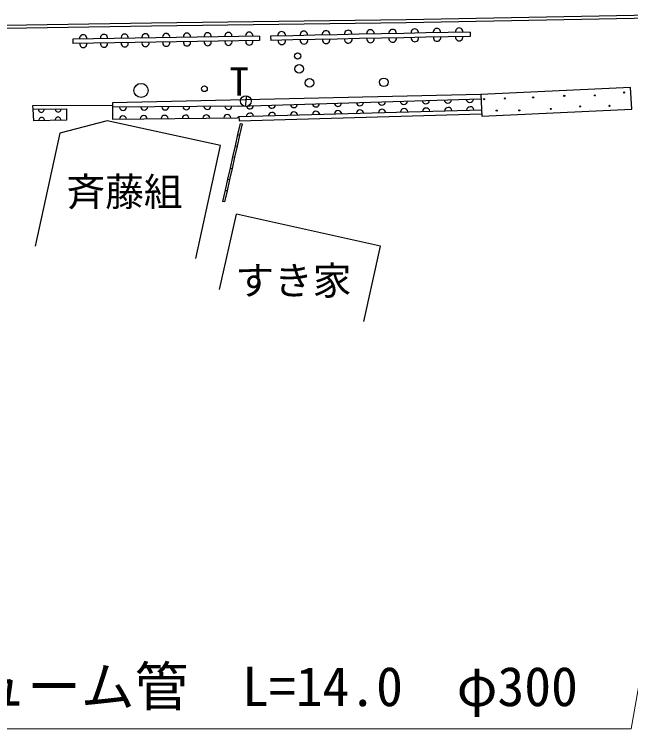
# Model space of a CAD drawing. Units: millimetres, scale not verified. Extents: x 40000 to 680000, y 20000 to 380000.
# Drawn here: x 373115 to 401785, y 251993 to 285227 of the extents above; entities that cross this region are included whole.
import ezdxf
from ezdxf.enums import TextEntityAlignment as Align

# ---------------------------------------------------------------- set-up
doc = ezdxf.new("R2010")
doc.units = ezdxf.units.MM
doc.header["$LTSCALE"] = 1000
for name, color, linetype, lineweight in [('M-BGD', 7, 'Continuous', 25), ('M-BGD-EXST', 7, 'Continuous', 25), ('M-STR-HTXT', 7, 'Continuous', 13), ('M-STR-STRC', 7, 'Continuous', 25)]:
    doc.layers.add(name, color=color, linetype=linetype, lineweight=lineweight)
doc.layers.add('M-BMK-HTXT', color=7, linetype='Continuous')
doc.styles.add('ＭＳ ゴシック', font='')
doc.styles.get('ＭＳ ゴシック').set_extended_font_data('MS Gothic')

msp = doc.modelspace()

# ---------------------------------------------------------------- linework, layer by layer
at = {"layer": 'M-BGD'}
for p, q in [((381627, 284159), (380663, 284145)), ((382592, 284174), (381627, 284159)), ((383557, 284189), (382592, 284174)), ((384522, 284204), (383557, 284189)), ((384522, 284204), (384525, 284004)), ((386067, 284232), (385036, 284211)), ((385036, 284211), (385040, 284011)), ((387099, 284253), (386067, 284232)), ((388131, 284274), (387099, 284253)), ((389162, 284295), (388131, 284274)), ((390194, 284316), (389162, 284295)), ((391226, 284338), (390194, 284316)), ((392257, 284359), (391226, 284338)), ((392261, 284159), (391230, 284138)), ((393289, 284380), (392257, 284359)), ((393293, 284180), (392261, 284159)), ((394321, 284401), (393289, 284380)), ((394325, 284201), (393293, 284180)), ((394321, 284401), (394325, 284201)), ((376803, 284085), (375838, 284071)), ((375838, 284071), (375841, 283871)), ((376806, 283886), (375841, 283871)), ((377768, 284100), (376803, 284085)), ((377771, 283900), (376806, 283886)), ((378733, 284115), (377768, 284100)), ((378736, 283915), (377771, 283900)), ((379698, 284130), (378733, 284115)), ((379701, 283930), (378736, 283915)), ((380663, 284145), (379698, 284130)), ((380666, 283945), (379701, 283930)), ((381630, 283959), (380666, 283945)), ((382595, 283974), (381630, 283959)), ((383560, 283989), (382595, 283974)), ((384525, 284004), (383560, 283989)), ((386071, 284032), (385040, 284011)), ((387103, 284053), (386071, 284032)), ((388135, 284074), (387103, 284053)), ((389166, 284095), (388135, 284074)), ((390198, 284117), (389166, 284095)), ((391230, 284138), (390198, 284117)), ((401782, 281822), (394810, 281494)), ((394810, 281494), (394857, 280485)), ((401830, 280813), (401782, 281822)), ((394810, 281490), (377681, 281103)), ((383566, 280960), (394820, 281290)), ((377665, 280984), (373960, 280970)), ((373960, 280970), (373975, 280809)), ((373975, 280809), (375548, 280835)), ((375548, 280835), (375537, 280303)), ((377681, 281103), (377685, 280903)), ((377685, 280903), (377684, 280346)), ((383566, 280960), (377685, 280903)), ((373975, 280809), (374002, 280272)), ((383564, 280467), (394843, 280790)), ((383569, 280267), (394853, 280590)), ((394857, 280485), (401830, 280813)), ((375537, 280303), (374002, 280272)), ((377437, 280278), (375231, 279699)), ((382704, 279129), (377437, 280278)), ((377684, 280346), (383504, 280417)), ((383504, 280417), (383564, 280467)), ((383564, 280467), (383569, 280267)), ((383614, 280151), (383498, 279632)), ((383712, 280129), (383596, 279610)), ((383614, 280151), (383712, 280129)), ((375231, 279699), (374082, 274433)), ((383498, 279632), (383382, 279113)), ((383596, 279610), (383479, 279091)), ((383498, 279632), (383596, 279610)), ((381555, 273863), (382704, 279129)), ((383382, 279113), (383265, 278594)), ((383479, 279091), (383363, 278573)), ((383382, 279113), (383479, 279091)), ((383265, 278594), (383149, 278076)), ((383363, 278573), (383246, 278054)), ((383265, 278594), (383363, 278573)), ((383149, 278076), (383032, 277557)), ((383246, 278054), (383130, 277535)), ((383149, 278076), (383246, 278054)), ((383032, 277557), (382916, 277038)), ((383130, 277535), (383014, 277016)), ((383032, 277557), (383130, 277535)), ((382916, 277038), (382800, 276519)), ((383014, 277016), (382897, 276497)), ((382916, 277038), (383014, 277016)), ((382897, 276497), (382800, 276519)), ((382665, 272426), (383443, 275930)), ((390149, 274438), (383443, 275930)), ((389369, 270934), (390149, 274438))]:
    msp.add_line(p, q, dxfattribs=at)
for centre, radius in [((386295, 283286), 150), ((386362, 282688), 200), ((386840, 282033), 200), ((390297, 282063), 200), ((379011, 281685), 330), ((381958, 281764), 135), ((401484, 281589), 25), ((394966, 281278), 25), ((395931, 281313), 25), ((397248, 281363), 25), ((398696, 281434), 25), ((400120, 281452), 25), ((398071, 280824), 25), ((399433, 280942), 25), ((400802, 280967), 25), ((395551, 280748), 25), ((396604, 280755), 25)]:
    msp.add_circle(centre, radius, dxfattribs=at)
for centre, radius, start, end in [((388646, 284311), 174, 352.5575, 189.7876), ((389678, 284332), 174, 352.5585, 189.7885), ((390709, 284353), 174, 352.5591, 189.7877), ((391741, 284374), 174, 352.5591, 189.7877), ((392773, 284395), 174, 352.5585, 189.7885), ((393804, 284416), 174, 352.5589, 189.7862), ((376320, 284113), 165, 348.4834, 193.272), ((377285, 284128), 165, 348.4834, 193.272), ((378250, 284143), 165, 348.4846, 193.2708), ((379215, 284158), 165, 348.4846, 193.2708), ((380180, 284173), 165, 348.4846, 193.2708), ((381144, 284187), 165, 348.4848, 193.2707), ((382109, 284202), 165, 348.4848, 193.2707), ((383074, 284217), 165, 348.4831, 193.2706), ((384039, 284232), 165, 348.4831, 193.2706), ((385551, 284247), 174, 352.5575, 189.7876), ((386583, 284269), 174, 352.5569, 189.7885), ((387614, 284290), 174, 352.5575, 189.7876), ((391746, 284122), 174, 172.5589, 9.7862), ((392778, 284143), 174, 172.5585, 9.7885), ((393809, 284164), 174, 172.5591, 9.7876), ((376324, 283843), 165, 168.4831, 13.2706), ((377289, 283858), 165, 168.4829, 13.2708), ((378254, 283872), 165, 168.4846, 13.2708), ((379219, 283887), 165, 168.4846, 13.2708), ((380184, 283902), 165, 168.4848, 13.2707), ((381149, 283917), 165, 168.4848, 13.2707), ((382113, 283931), 165, 168.4848, 13.2707), ((383078, 283946), 165, 168.4834, 13.272), ((384043, 283961), 165, 168.4832, 13.2722), ((385556, 283995), 174, 172.5575, 9.7876), ((386588, 284017), 174, 172.5569, 9.7885), ((387619, 284038), 174, 172.5575, 9.7876), ((388651, 284059), 174, 172.5575, 9.7876), ((389683, 284080), 174, 172.5569, 9.7885), ((390714, 284101), 174, 172.5575, 9.7876), ((390211, 281177), 172, 188.9881, 354.3732), ((391233, 281207), 172, 188.99, 354.373), ((392256, 281237), 172, 188.99, 354.373), ((393278, 281267), 172, 188.99, 354.373), ((394300, 281297), 172, 188.99, 354.373), ((375155, 280810), 132, 173.238, 8.6401), ((378175, 280921), 164, 185.4377, 355.6719), ((379156, 280931), 164, 185.4377, 355.6719), ((380136, 280940), 164, 185.4374, 355.6721), ((381116, 280950), 164, 185.4374, 355.6721), ((382096, 280959), 164, 185.4377, 355.6719), ((383076, 280969), 164, 185.4377, 355.6719), ((384077, 280997), 172, 188.9899, 354.3713), ((385099, 281027), 172, 188.9899, 354.3713), ((386122, 281057), 172, 188.9881, 354.3732), ((387144, 281087), 172, 188.9881, 354.3732), ((388166, 281117), 172, 188.9881, 354.3732), ((389189, 281147), 172, 188.9881, 354.3732), ((391247, 280665), 172, 9.0571, 174.223), ((392271, 280694), 172, 9.0571, 174.223), ((393295, 280724), 172, 9.0562, 174.2241), ((394320, 280753), 172, 9.0571, 174.2246), ((374369, 280798), 132, 173.2369, 8.6387), ((378169, 280340), 162, 4.9913, 176.4046), ((379139, 280352), 162, 4.9907, 176.4055), ((380109, 280364), 162, 4.9916, 176.4044), ((381079, 280376), 162, 4.9926, 176.4036), ((382049, 280387), 162, 4.9916, 176.4044), ((383019, 280399), 162, 4.9907, 176.4055), ((384076, 280460), 172, 9.0562, 174.2241), ((385101, 280489), 172, 9.0562, 174.2241), ((386125, 280518), 172, 9.0571, 174.223), ((387149, 280548), 172, 9.0562, 174.2241), ((388174, 280577), 172, 9.0563, 174.2257), ((389198, 280606), 172, 9.0571, 174.2246), ((390222, 280636), 172, 9.0562, 174.2241), ((374385, 280300), 130, 352.0621, 190.2291), ((375152, 280316), 130, 352.0654, 190.2278)]:
    msp.add_arc(centre, radius, start, end, dxfattribs=at)
at = {"layer": 'M-BGD-EXST'}
msp.add_line((383911, 281439), (383854, 280942), dxfattribs=at)
msp.add_circle((383883, 281191), 250, dxfattribs=at)
at = {"layer": 'M-STR-HTXT'}
msp.add_lwpolyline([(406993, 281388), (401810, 251993), (367709, 251993)], dxfattribs=at)
at = {"layer": 'M-STR-STRC'}
for points in [[(411517, 284961), (410603, 285130), (409851, 285193), (408500, 285227), (405774, 285214), (403576, 285208), (391340, 284972), (379495, 284819), (366871, 284616), (353801, 284369), (341443, 284132), (328976, 283999), (315009, 283711), (306146, 283550)], [(411486, 284815), (410583, 284982), (409843, 285043), (408499, 285077), (405774, 285064), (403577, 285058), (391342, 284822), (379497, 284669), (366874, 284466), (353804, 284219), (341446, 283982), (328978, 283849), (315011, 283561), (306149, 283400)]]:
    msp.add_lwpolyline(points, dxfattribs=at)

# ---------------------------------------------------------------- texts
at = {"layer": 'M-BGD-EXST', "style": 'ＭＳ ゴシック'}
msp.add_text('T', height=1320, dxfattribs=at).set_placement((383571, 282101), align=Align.MIDDLE_CENTER)
at = {"layer": 'M-BMK-HTXT', "style": 'ＭＳ ゴシック'}
for s, p in [('斉藤組', (378241, 276970)), ('すき家', (386095, 272843))]:
    msp.add_text(s, height=1320, dxfattribs=at).set_placement(p, align=Align.MIDDLE_CENTER)
at = {"layer": 'M-STR-HTXT', "style": 'ＭＳ ゴシック'}
msp.add_text('ヒューム管\u3000L=14.0\u3000φ300', height=1833, dxfattribs=at).set_placement((368709, 252493), align=Align.BOTTOM_LEFT)

doc.saveas('drawing.dxf')
